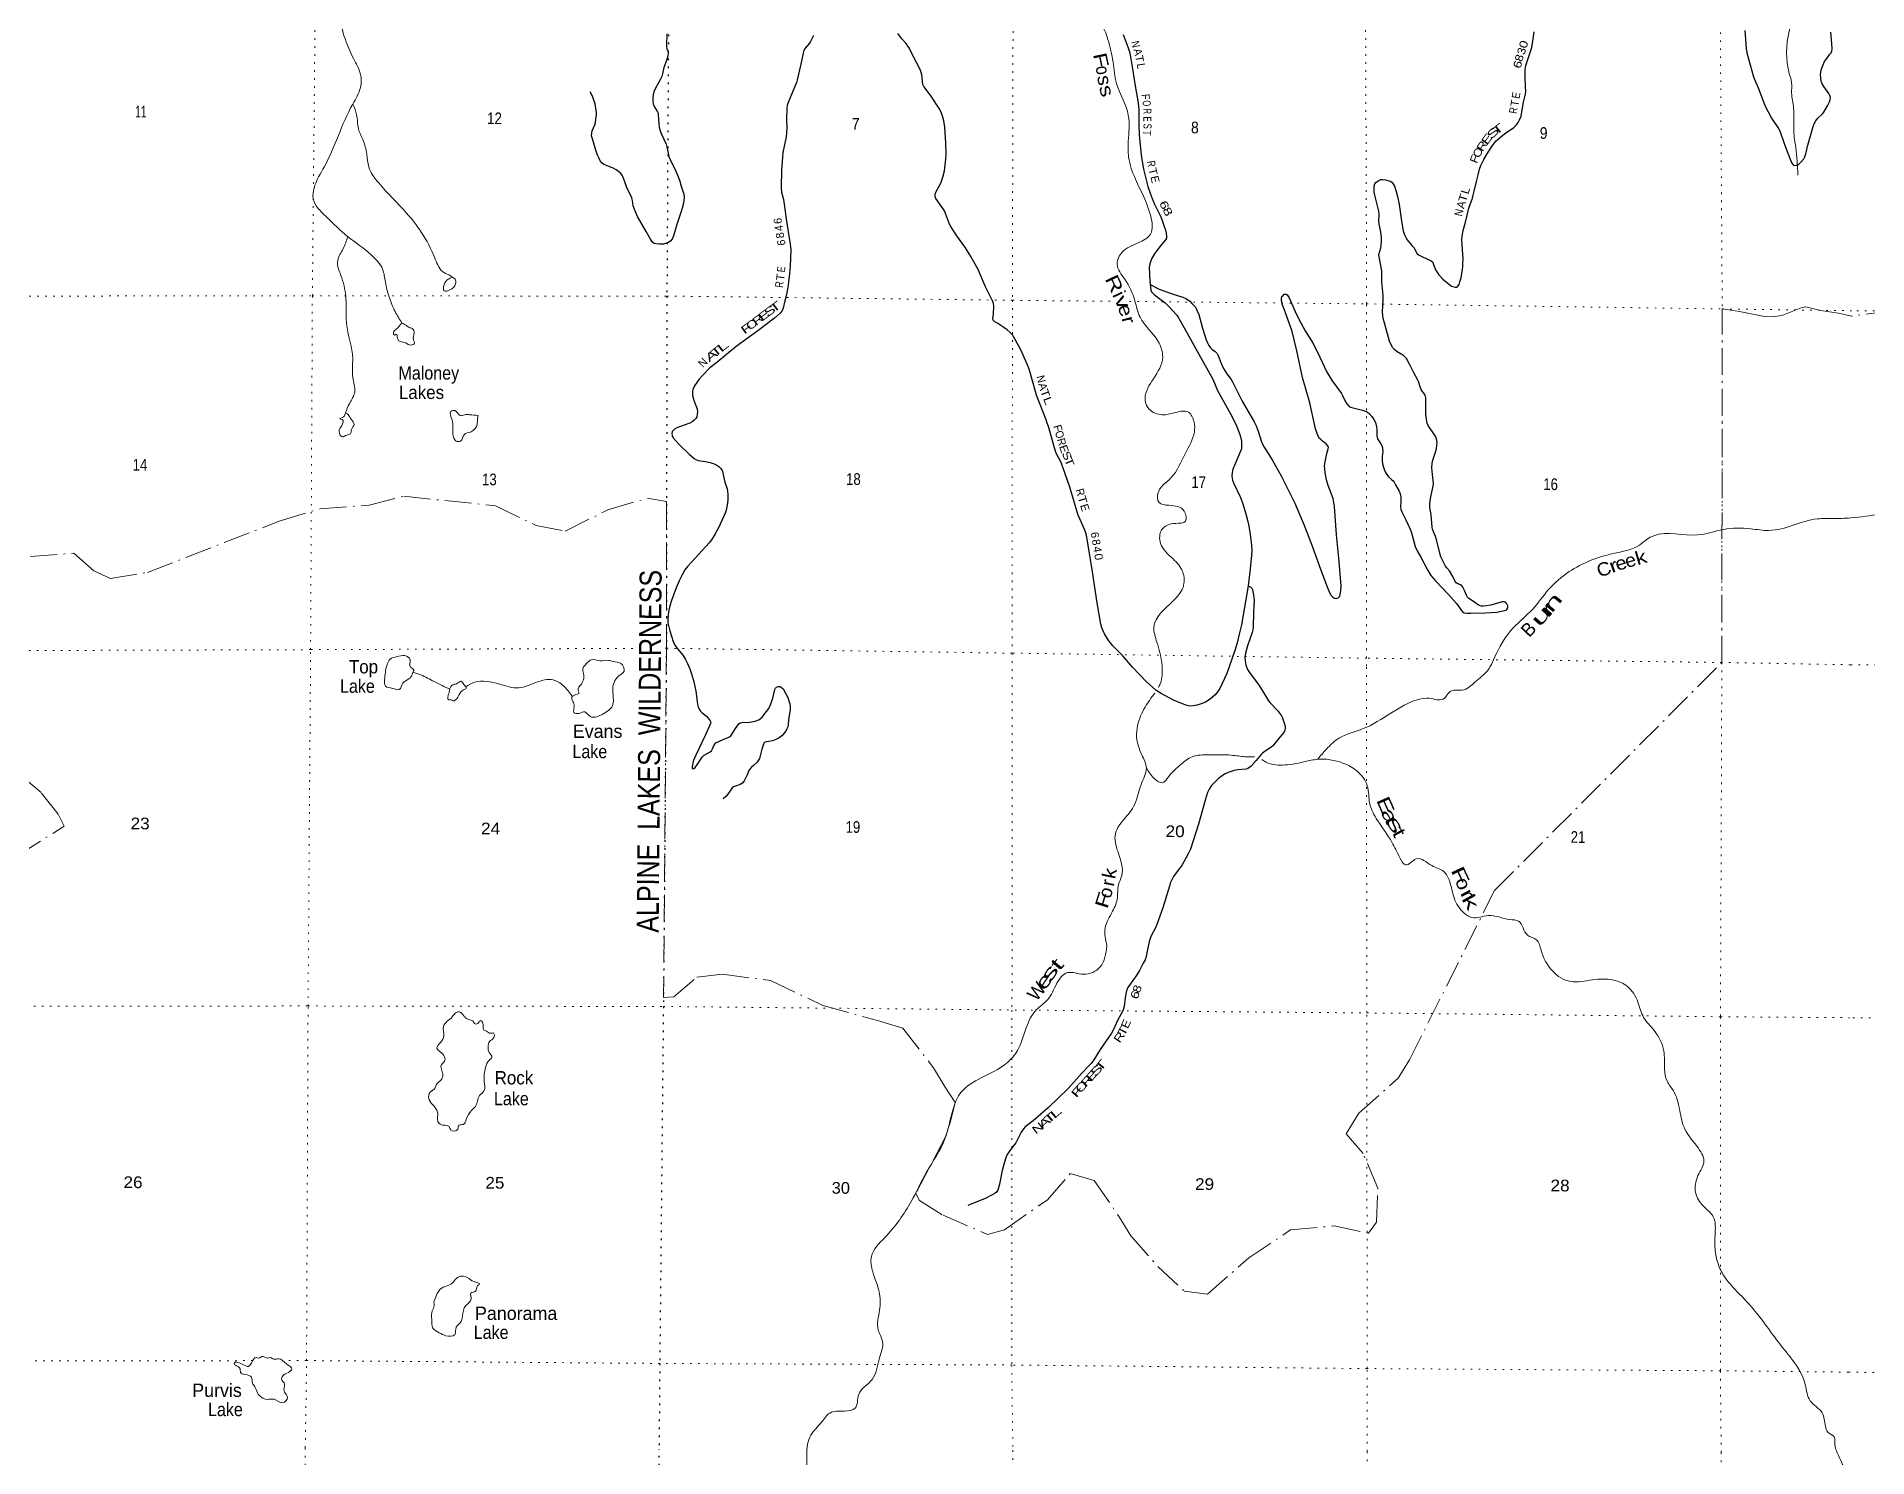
# Model space of a CAD drawing. Header units: feet. Extents: x -248627 to 3, y 0 to 184934.
# Drawn here: x -89199 to -61744, y 45886 to 67190 of the extents above; entities that cross this region are included whole.
import ezdxf
from ezdxf.enums import TextEntityAlignment as Align

# ---------------------------------------------------------------- set-up
doc = ezdxf.new("R2010")
doc.units = ezdxf.units.FT
doc.header["$LTSCALE"] = 80
doc.linetypes.add('DOT_DASHED', pattern=[7.7, 5, -1.2, 0.3, -1.2])
doc.linetypes.add('DOTTED', pattern=[1.5, 0.3, -1.2])
for name, color, linetype, lineweight in [('29', 7, 'Continuous', 25), ('30', 7, 'Continuous', 13), ('39', 7, 'Continuous', 13), ('41', 7, 'Continuous', 13), ('44', 7, 'DOT_DASHED', 13), ('6', 7, 'DOTTED', 25), ('7', 7, 'DOTTED', 13)]:
    doc.layers.add(name, color=color, linetype=linetype, lineweight=lineweight)

msp = doc.modelspace()

# ---------------------------------------------------------------- linework, layer by layer
at = {"layer": '29'}
for points in [[(-63581.33, 67279.16), (-63561.25, 67012.48), (-63549.76, 66944.39), (-63504.22, 66764.42), (-63450.08, 66588.48), (-63419.65, 66502.06), (-63377.57, 66411.4), (-63282.65, 66157.19), (-63182.18, 65969.41), (-63077.05, 65810.36), (-63059.65, 65777.11), (-63040.19, 65732.3), (-62970.54, 65533.11), (-62894.7, 65325.7), (-62877.56, 65292.13), (-62862.38, 65270.44), (-62853.71, 65261.77), (-62831.77, 65257.75), (-62799.5, 65263.94), (-62768.74, 65282.58), (-62736.62, 65313.81), (-62699.76, 65355.01), (-62683.76, 65385.58), (-62667.24, 65433.07), (-62635.39, 65562.01), (-62558.42, 65842.68), (-62543.64, 65884.08), (-62519.79, 65927.45), (-62493.26, 65960.24), (-62417.08, 66031.17), (-62396.19, 66057.55), (-62343.82, 66150.57), (-62307.29, 66220.17), (-62301.27, 66248.46), (-62298.62, 66276.55), (-62307.29, 66309.08), (-62323.45, 66335.68), (-62399.55, 66444.26), (-62420.04, 66482.55), (-62437.39, 66523.74), (-62442.96, 66572.28), (-62446.06, 66623.49), (-62435.22, 66686.37), (-62410.51, 66757.13), (-62385.35, 66814.3), (-62337.15, 66880.56), (-62305.12, 66924.89), (-62289.94, 66946.57), (-62279.1, 66972.59), (-62274.77, 67009.45), (-62278.1, 67082.97), (-62292.21, 67258.75)], [(-79746.7, 67230.84), (-79752.78, 67053.48), (-79746.22, 67001.62), (-79735.38, 66971.27), (-79729.19, 66940.01), (-79731.05, 66904.06), (-79753.79, 66833.65), (-79794.56, 66725.64), (-79813.43, 66630.9), (-79823.79, 66593.16), (-79841.61, 66552.85), (-79868.07, 66507.41), (-79924.76, 66407.82), (-79943.51, 66362.06), (-79954.35, 66316.54), (-79958.12, 66271.4), (-79958.69, 66223.31), (-79952.18, 66182.12), (-79936.91, 66141.85), (-79886.35, 66062.07), (-79878.47, 66041.2), (-79876.3, 66023.86), (-79870.28, 65884.22), (-79863.3, 65833.08), (-79850.29, 65774.54), (-79829.58, 65726), (-79758.39, 65579.21), (-79746.23, 65538.23), (-79716.32, 65392.72), (-79698.54, 65345.28), (-79620.38, 65182.86), (-79572.79, 65076.45), (-79555.44, 65022.25), (-79533.06, 64948.98), (-79507.75, 64874.82), (-79494.75, 64824.96), (-79490.53, 64782.65), (-79494.75, 64727.4), (-79507.75, 64653.69), (-79527.33, 64583.78), (-79598.69, 64371.56), (-79631.63, 64253.29), (-79643.05, 64218.94)], [(-77548.9, 67206.49), (-77567.41, 67164.19), (-77595.29, 67116.75), (-77610.77, 67090.48), (-77671.48, 67016.77), (-77693.09, 66981.76), (-77706.16, 66943.06), (-77738.09, 66777.03), (-77795.05, 66539.81), (-77804.89, 66500.16), (-77827.57, 66442.26), (-77879.45, 66324.32), (-77927.3, 66203.77), (-77941.73, 66156.27), (-77948.98, 66117.06), (-77952.59, 65946.75), (-77951.15, 65828.71), (-77953.18, 65745.06), (-77959.82, 65685.63), (-78006.21, 65453.78), (-78014.02, 65379.94), (-78026.41, 65187.99), (-78032.47, 64923.9), (-78027.03, 64859.62), (-78000.19, 64749.73), (-77988.01, 64679.68), (-77958.56, 64456.35), (-77923.41, 64231.69), (-77896.95, 64076.98), (-77890.6, 63992.97), (-77898.21, 63749.08), (-77914.29, 63587.02), (-77935.73, 63431.23), (-77955.48, 63322.53), (-77976.65, 63228.43), (-78003.17, 63118.74), (-78022.55, 63072.12), (-78046.53, 63042.86), (-78131.69, 62969.65), (-78385.91, 62779.62), (-78707.75, 62540.66), (-78999.28, 62305.06), (-79104.5, 62221.18), (-79219.4, 62104.11), (-79262.99, 62052.72)], [(-74441.09, 62492.8), (-74524.23, 62645.91), (-74566.93, 62717.65), (-74600.37, 62752.47), (-74642.81, 62793.53), (-74693.31, 62829.15), (-74782.69, 62885.58), (-74831.42, 62912.77), (-74853.1, 62938.78), (-74857.44, 62962.63), (-74849.94, 63028.26), (-74846.6, 63149.09), (-74850.32, 63187.6), (-74859.61, 63218.46), (-74970.17, 63437.43), (-75000.2, 63505.56), (-75078.57, 63695.42), (-75142.25, 63813.26), (-75189.14, 63890.54), (-75270.45, 64021.82), (-75409.05, 64216.49), (-75490.48, 64341.49), (-75508.11, 64378.02), (-75584.19, 64575.34), (-75603.22, 64608.16), (-75652.41, 64675.68), (-75713.79, 64762.08), (-75724.24, 64794.25), (-75724.63, 64827.12), (-75714.76, 64856.57), (-75637.05, 64994.02), (-75607.56, 65082.94), (-75586.47, 65178.46), (-75562.03, 65351.78), (-75558.72, 65421.9), (-75562.03, 65598.93), (-75575.45, 65747), (-75581.54, 65830.9), (-75594.55, 65926.29), (-75608.35, 65981.69), (-75629.24, 66043.36), (-75659.59, 66106.23), (-75692.94, 66159.03), (-75786.51, 66296.24), (-75896.06, 66439.84), (-75906.73, 66470.45), (-75921.9, 66617.87), (-75933.5, 66652.45), (-75950.09, 66698.09), (-76052.86, 66895.11), (-76114.85, 67021.12), (-76132.01, 67046.11), (-76160.38, 67086.16), (-76224.22, 67155.04), (-76286.12, 67235.75)], [(-72904.02, 67220.87), (-72828.04, 67019.52), (-72810.7, 66961.74), (-72793.36, 66888.02), (-72768, 66737.83), (-72726.19, 66452.52), (-72680.6, 66196.32), (-72674.86, 66142.79), (-72671.93, 66092.24), (-72670.98, 65872.43), (-72666.49, 65717.03), (-72635.2, 65411.78), (-72609.04, 65257.43), (-72593.87, 65181.54), (-72555.47, 65022.76), (-72533.15, 64943.02), (-72501.22, 64840.04), (-72472.44, 64763.05), (-72436.49, 64675.24), (-72342.11, 64485.57), (-72318.49, 64431.3), (-72294.64, 64357.58), (-72272.08, 64288.38), (-72259.94, 64244.82), (-72253.44, 64199.29), (-72254.67, 64169), (-72268.62, 64142.91), (-72323.3, 64075.72), (-72400.89, 63982.45), (-72437.4, 63933.02), (-72481.12, 63856.69), (-72504.97, 63782.97), (-72512.51, 63732.98), (-72507.25, 63523.1), (-72492.17, 63389.65), (-72481.13, 63362.29), (-72461.61, 63340.6), (-72435.39, 63317.8), (-72276.95, 63197.32), (-72214.42, 63138.95), (-72101.82, 63013.94), (-72073.48, 62974.16), (-71969.96, 62789.16), (-71768.74, 62425.7), (-71561.66, 62054.04), (-71488.03, 61881.31), (-71442.71, 61793.25), (-71276.17, 61499.13), (-71203.98, 61352.23), (-71160.62, 61239.48), (-71144.28, 61187.62), (-71132.43, 61124.56), (-71130.26, 61066.01), (-71132.43, 61009.64), (-71143.14, 60973.8), (-71226.07, 60784.02), (-71258.18, 60701.73), (-71269.36, 60653.87), (-71273.36, 60599.82), (-71264.69, 60539.11), (-71248.75, 60498.11), (-71147.01, 60278.03), (-71117.24, 60200.85), (-71067.37, 60031.71), (-71036.37, 59918.59), (-71019.66, 59847.41), (-71000.15, 59725.98), (-70978.46, 59563.35), (-70974.13, 59487.46), (-70978.46, 59413.74), (-71002.29, 59207.87), (-71032.29, 58954.4), (-70989.35, 58934.58), (-70974.67, 58918.83), (-70963.33, 58893.38), (-70948.15, 58821.82), (-70938.5, 58738.53), (-70943.81, 58654.86), (-70952.64, 58561.35), (-70954.66, 58336.12), (-70958.74, 58295.24), (-70969.83, 58253.72), (-71040.87, 58053.01), (-71056.57, 58000.02), (-71071.74, 57945.82), (-71079.08, 57880.39), (-71076.08, 57828.72), (-71065.24, 57768.01), (-71040.86, 57702.06)], [(-68396.22, 63877.87), (-68382.63, 63871.69), (-68285.41, 63826.32), (-68267.16, 63810.64), (-68255.06, 63789.46), (-68221.46, 63694.67), (-68203.02, 63661.52), (-68170.49, 63615.99), (-68109.9, 63551.02), (-67983.27, 63449.39), (-67962.33, 63440.35), (-67927.64, 63431.68), (-67905.96, 63433.85), (-67886.44, 63446.86), (-67864.76, 63475.05), (-67853.92, 63511.91), (-67836.57, 63574.79), (-67825.73, 63639.84), (-67812.72, 63735.25), (-67810.36, 63784.42), (-67806.21, 63854.51), (-67817.58, 63996.36), (-67825.73, 64140.73), (-67819.05, 64196.07), (-67804.04, 64281.67), (-67771.9, 64406.81), (-67721.64, 64619.93), (-67703.32, 64673.55), (-67667.43, 64769.54), (-67653.76, 64813.64), (-67639.24, 64873.62), (-67606.75, 65018.33), (-67582.86, 65118.64), (-67559.01, 65203.21), (-67538.81, 65256.85), (-67496.13, 65348.49), (-67439.9, 65440.22), (-67363.86, 65558.82), (-67310.69, 65626.96), (-67240.27, 65688.92), (-67185.34, 65733.11), (-67046.13, 65828.86), (-67008.26, 65866.72), (-66982.24, 65903.58), (-66960.92, 65941.95), (-66938.87, 65996.82), (-66923.95, 66060.13), (-66902.5, 66204.88), (-66873.82, 66328.57), (-66868.4, 66373.55), (-66869.48, 66436.99), (-66877.46, 66593.6), (-66875.98, 66697.19), (-66865.66, 66756.71), (-66794.3, 66968.93), (-66778.42, 67026.77), (-66760.57, 67121.47), (-66743.29, 67260.26)], [(-80810.54, 65486.08), (-80862.86, 65656.05), (-80875.74, 65703), (-80874.96, 65743.04), (-80869.24, 65774.54), (-80827.84, 65865.04), (-80819.37, 65895.95), (-80810.7, 65950.15), (-80804.2, 66015.19), (-80803.35, 66054.09), (-80810.7, 66119.25), (-80823.71, 66179.95), (-80841.48, 66236.46), (-80862.73, 66294.86), (-80897.07, 66360.72)], [(-79643.05, 64218.94), (-79663.84, 64163.73), (-79687.69, 64126.87), (-79722.38, 64100.86), (-79752.23, 64090.56), (-79798.26, 64079.18), (-79863.32, 64078.9), (-79913.16, 64083.51), (-79939.17, 64090.02), (-79963.02, 64109.53), (-79993.37, 64152.89), (-80060.51, 64266.8), (-80186.29, 64493.46), (-80240.53, 64610.33), (-80251.2, 64650.2), (-80262.21, 64733.91), (-80270.58, 64771.64), (-80281.72, 64798.95), (-80333.75, 64892.17), (-80349.6, 64928.69), (-80392.28, 65050.43), (-80413.96, 65100.29), (-80437.81, 65139.32), (-80472.5, 65169.67), (-80507.19, 65193.52), (-80562.55, 65219.8), (-80693.63, 65273.74), (-80724.02, 65295.98), (-80750, 65325.77), (-80769.51, 65371.3), (-80787.85, 65412.36), (-80810.54, 65486.08)], [(-68592.54, 62237.3), (-68612.63, 62277.32), (-68658.36, 62362.68), (-68678.57, 62389.71), (-68701.72, 62410.39), (-68794.96, 62464.6), (-68833.34, 62493.98), (-68860.01, 62525.31), (-68888.2, 62568.68), (-68908.93, 62624.73), (-68981.74, 62876.44), (-69007.46, 62969.82), (-69010.91, 63010.21), (-69013.96, 63063.06), (-69005.29, 63245.2), (-69005.99, 63312.64), (-69023.57, 63512.71), (-69024.81, 63639.83), (-69027.79, 63680.21), (-69066.01, 63887.03), (-69068.51, 63925.16), (-69042.16, 64023.63), (-69035.25, 64057.54), (-69031.32, 64125.54), (-69031.32, 64181.92), (-69038.68, 64259.32), (-69061.68, 64357.56), (-69069.45, 64411.27), (-69068.18, 64522.36), (-69071.8, 64572.67), (-69132.8, 64812.02), (-69139.74, 64856.28), (-69141.9, 64908.32), (-69139.74, 64949.52), (-69128.9, 64979.87), (-69113.72, 65001.56), (-69081.19, 65027.58), (-69042.16, 65044.92), (-69008.52, 65047.28), (-68972.78, 65042.76), (-68938.08, 65034.08), (-68901.22, 65023.24), (-68874.46, 65005.99), (-68860.02, 64988.55), (-68836.17, 64945.18), (-68811.15, 64867.44), (-68790.64, 64793.4), (-68767.25, 64672.85), (-68730.69, 64421.94), (-68703.9, 64277.33), (-68686.98, 64219.27), (-68667.04, 64175.42), (-68644.38, 64143.71), (-68573.77, 64059.45), (-68547.78, 64025.81), (-68494.11, 63930.62), (-68478.4, 63915.22), (-68396.22, 63877.87)], [(-72501.83, 63475.11), (-72364.97, 63400.96), (-72171.1, 63332.13), (-72008.98, 63284.18), (-71954.22, 63258.21), (-71905.64, 63221.39), (-71869.66, 63184.48), (-71850.14, 63162.8), (-71821.08, 63130.77), (-71793.77, 63080.4), (-71771.12, 63024.79), (-71717.38, 62819.89), (-71661.49, 62644.57), (-71641.98, 62596.87), (-71620.3, 62557.83), (-71595.24, 62522.72), (-71570.42, 62499.29), (-71529.23, 62471.1), (-71496.39, 62439.86), (-71483.69, 62419.06), (-71429.6, 62277.02), (-71399.12, 62213.07), (-71350.26, 62134.09), (-71285.7, 62049.96), (-71264.69, 62015.75), (-71121.95, 61721.62), (-70941.64, 61413.07), (-70911.26, 61354.4), (-70878.32, 61274.52), (-70833.2, 61126.73), (-70820.1, 61089.69), (-70789.83, 61031.32), (-70672.58, 60844.4), (-70535.05, 60603.36), (-70330.86, 60193.45), (-70193.16, 59871.73), (-70080.95, 59580.82), (-69946.56, 59202.7), (-69845.78, 58940.29), (-69809.73, 58852.13), (-69790.19, 58816.03), (-69766.37, 58789.25), (-69738.18, 58771.91), (-69712.16, 58765.4), (-69682.37, 58773.31), (-69668.79, 58784.92), (-69657.95, 58800.09), (-69651.09, 58819), (-69640.6, 58882.49), (-69637.97, 58951.83), (-69663.84, 59317.47)], [(-69663.84, 59317.47), (-69707, 59719.8), (-69735.6, 60141.97), (-69744.69, 60203), (-69757.04, 60261.45), (-69831.1, 60458.73), (-69855.27, 60543.43), (-69876.95, 60656.18), (-69883.46, 60753.75), (-69876.95, 60814.47), (-69848.34, 60937.13), (-69829.25, 61007.45), (-69827.08, 61029.13), (-69833.59, 61052.98), (-69859.61, 61081.17), (-69913.82, 61122.37), (-69942, 61146.22), (-69959.97, 61165.49), (-69978.86, 61200.43), (-70002.72, 61254.64), (-70019.17, 61307.99), (-70104.95, 61697.14), (-70215.08, 62078.76), (-70298.61, 62477.94), (-70371.33, 62765.97), (-70404.48, 62869.55), (-70491.81, 63103.43), (-70518.78, 63180.13), (-70528.94, 63241.4), (-70531.78, 63266.86), (-70525.28, 63290.71), (-70507.23, 63309.5), (-70490.59, 63325.4), (-70462.51, 63326.66), (-70445.05, 63318.9), (-70434.21, 63303.72), (-70417.44, 63271.21), (-70327.36, 63069.54), (-70271.63, 62951.33), (-70174.82, 62779.77), (-70054.25, 62589.53), (-69954.15, 62385.62), (-69854.32, 62169.62), (-69768.95, 62026.54), (-69632.22, 61837.96), (-69618.92, 61818.41), (-69576.36, 61725.8), (-69551.7, 61683.98), (-69517.84, 61641.81), (-69497.5, 61631.94), (-69353.57, 61599.86), (-69295.84, 61584.23), (-69241.67, 61559.07), (-69215.61, 61536.53), (-69174.42, 61493.16), (-69144.06, 61449.8), (-69122.38, 61402.09), (-69105.73, 61336.22), (-69098.52, 61298.01), (-69099.66, 61249.35), (-69098.52, 61198.27), (-69089.66, 61158.37)], [(-71032.29, 58954.4), (-71071.98, 58717.27), (-71130.33, 58369.63), (-71158.48, 58247.21), (-71195.34, 58099.77), (-71229.79, 57986.59), (-71352.63, 57638.35), (-71454.48, 57414.7), (-71488.06, 57362.52), (-71527.23, 57317.48), (-71598.65, 57254.1), (-71668.74, 57209.67), (-71733.09, 57184.72), (-71798.7, 57166.15), (-71878.36, 57152.19), (-71923.89, 57154.8), (-71960.76, 57163.03), (-72012.8, 57182.55), (-72147.6, 57240.42), (-72344.56, 57345.17), (-72414.24, 57387.5), (-72558.3, 57519.76), (-72762.9, 57736.06), (-72910.15, 57904.71), (-73060.1, 58056.37), (-73095.12, 58098.38), (-73120.81, 58130.09), (-73153.34, 58184.3), (-73183.69, 58234.17), (-73207.54, 58288.38), (-73222.72, 58323.08), (-73240.07, 58377.28), (-73294.96, 58697.8), (-73366.85, 59165.3), (-73432.21, 59566.1), (-73456.92, 59710.66), (-73472.1, 59762.69), (-73481.55, 59787.04), (-73576.16, 60003.34), (-73584.8, 60029.34), (-73706.46, 60435.42), (-73803.8, 60716.6), (-73817.94, 60758.58), (-73831.98, 60792.48), (-73910.03, 60944.24), (-73925.54, 60986.85), (-74024.93, 61343.15), (-74043.13, 61394.86), (-74059.62, 61445.04), (-74202.71, 61811.43), (-74219.7, 61866.69), (-74298.1, 62151.81), (-74320.45, 62217.85), (-74343.63, 62277.55), (-74441.09, 62492.8)], [(-79262.99, 62052.72), (-79331.76, 61953.39), (-79358.15, 61900.33), (-79364.14, 61859.31), (-79362.49, 61807.11), (-79347.31, 61755.08), (-79337.03, 61723.57), (-79301.78, 61635.84), (-79293.48, 61601.6), (-79288.78, 61562.13), (-79290.95, 61529.61), (-79300.05, 61490.81), (-79312.62, 61462.4), (-79338.64, 61438.55), (-79368.99, 61414.7), (-79401, 61394.21), (-79502.53, 61360.15), (-79598.12, 61321.92), (-79631.32, 61304.14), (-79648.66, 61286.79), (-79665.87, 61266.94), (-79672.51, 61236.93), (-79666, 61210.91), (-79651.84, 61175.87), (-79569.43, 61079.25), (-79411.68, 60928.53), (-79338.64, 60866.21), (-79300.84, 60841.37), (-79277.93, 60833.69), (-79168.34, 60820.29), (-79097.99, 60805.5), (-79037.29, 60785.99), (-79000.32, 60766.15), (-78967.91, 60744.8), (-78939.73, 60712.28), (-78915.8, 60673.52), (-78907.21, 60645.07), (-78877.25, 60509.3), (-78843.27, 60409.72), (-78837.83, 60376.24), (-78833.5, 60322.04), (-78833.1, 60238.05), (-78842.17, 60161.61), (-78859.51, 60087.9), (-78874.69, 60042.37), (-78971.56, 59823.6), (-79022.11, 59732.36), (-79078.48, 59642.42), (-79111, 59600.12), (-79270.82, 59426.82), (-79434.02, 59251.07), (-79477.63, 59195.41), (-79520.74, 59118.83), (-79564.1, 59027.77), (-79606.73, 58925.97), (-79676.83, 58735.09), (-79702.85, 58654.88), (-79724.53, 58559.49), (-79733.2, 58466.26), (-79731.03, 58401.22), (-79705.02, 58279.82), (-79652.99, 58119.39), (-79628.53, 58063.19), (-79605.29, 58028.34), (-79507.04, 57913.27), (-79468.71, 57850.57), (-79442.69, 57800.7), (-79402.91, 57709.28), (-79377.65, 57633.77), (-79345.14, 57512.37), (-79328.36, 57445.43), (-79314.79, 57373.62), (-79286.13, 57178.26), (-79277.93, 57141.64), (-79264.93, 57104.79), (-79248.07, 57080.6), (-79223.74, 57054.92), (-79151.23, 56997.79), (-79126.18, 56970.37), (-79097.99, 56929.18), (-79088.82, 56907.66), (-79091.49, 56887.99), (-79169.7, 56719.85), (-79313.68, 56416.46), (-79332.12, 56372.01), (-79351.64, 56324.31), (-79365.53, 56264.31), (-79368.98, 56239.76), (-79366.81, 56218.08), (-79358.14, 56211.58), (-79345.13, 56213.75), (-79323.45, 56231.09), (-79288.62, 56278.75), (-79219.39, 56382.85), (-79201.22, 56399.85), (-79186.87, 56413.2), (-79097.98, 56463.06), (-79076.47, 56479.79), (-79063.3, 56508.59), (-79043.78, 56560.62), (-79025.64, 56587.59)], [(-68213, 59670.66), (-68263.71, 59801.88), (-68271.69, 59835.33), (-68283.64, 60017.12), (-68304.91, 60129.3), (-68306.26, 60172.93), (-68302.74, 60231.21), (-68284.85, 60315.66), (-68255.04, 60448.05), (-68252.78, 60484.37), (-68255.04, 60532.62), (-68267.66, 60625.89), (-68276.73, 60723.43), (-68271.93, 60791.37), (-68261.55, 60838.35), (-68219.71, 60959.64), (-68207.34, 61009.65), (-68198.67, 61061.69), (-68198.25, 61104.39), (-68207.34, 61157.1), (-68218.18, 61187.45), (-68233.93, 61218.13), (-68331.49, 61357.43), (-68343.94, 61393.44), (-68356.96, 61449.82), (-68363.67, 61535.64), (-68365.78, 61707.13), (-68367.8, 61775.07), (-68377.47, 61812.26), (-68393.82, 61844.46), (-68422, 61874.81), (-68437.92, 61900.33), (-68452.36, 61937.69), (-68477.53, 62018.19), (-68491.39, 62048.28), (-68547.12, 62146.79), (-68592.54, 62237.3)], [(-69089.66, 61158.37), (-69038.96, 61084.64), (-69022.63, 61046.49), (-69013.26, 60975.16), (-69020.46, 60892.54), (-69018.46, 60836.1), (-69013.96, 60784.13), (-68994.96, 60718.6), (-68974.93, 60662.7), (-68961.84, 60638.11), (-68927.22, 60591.14), (-68879.93, 60550.67), (-68857.84, 60530.43), (-68840.49, 60508.75), (-68819.35, 60468.65), (-68764.6, 60372.14), (-68749.94, 60331.98), (-68740.75, 60287.58), (-68740.73, 60206.73), (-68745.08, 60146.63), (-68739.15, 60099.79), (-68727.74, 60066.41), (-68671.94, 59955.11), (-68602.91, 59802.31), (-68582.46, 59749.83), (-68524.24, 59542.4), (-68497.89, 59478.79), (-68443.26, 59383.29), (-68338.81, 59193.41), (-68289.73, 59110.18), (-68221.71, 59027.45), (-68024.89, 58823.42), (-67907.11, 58687.7), (-67858.23, 58620.14), (-67814.86, 58563.76), (-67793.18, 58550.75), (-67747.65, 58546.41), (-67696.77, 58545.9), (-67470.97, 58551), (-67303.49, 58561.42), (-67231.58, 58572.43), (-67163.83, 58588.59), (-67151.36, 58598.45), (-67138.34, 58626.64), (-67138.14, 58654.58), (-67149.19, 58685.19), (-67171.13, 58709.77), (-67188.22, 58715.54), (-67220.74, 58715.54), (-67391.81, 58664.22), (-67454.92, 58652.66), (-67504.79, 58648.33), (-67533.16, 58651.2), (-67565.51, 58659.17), (-67613.21, 58687.36), (-67652.51, 58718.38), (-67721.63, 58763.25), (-67741.66, 58784.89), (-67758.49, 58813.12), (-67787.73, 58884.74), (-67812.7, 58936.71), (-67826.49, 58952.16), (-67847.39, 58969.24), (-67888.59, 58986.59), (-67910.01, 59000.39), (-67925.45, 59021.28), (-67962.26, 59094.33), (-68012.73, 59178.14), (-68053.38, 59225.1), (-68069.51, 59249.98), (-68140.12, 59387.73), (-68150.17, 59423.21), (-68213, 59670.66)], [(-71040.86, 57702.06), (-70998.02, 57637.91), (-70888.39, 57496.99), (-70863.58, 57462.27), (-70785.45, 57329.33), (-70723.22, 57231.14), (-70700.96, 57199.91), (-70581.73, 57074.73), (-70560.01, 57045.95), (-70531.82, 57006.92), (-70516.64, 56974.4), (-70504.17, 56941.91), (-70490.62, 56898.51), (-70477.61, 56848.63), (-70475.44, 56818.28), (-70479.78, 56790.09), (-70497.13, 56755.4), (-70556.41, 56684.9), (-70633.73, 56586.27), (-70666.25, 56552.19), (-70683.6, 56536.39), (-70796.36, 56462.67), (-70813.75, 56446.53), (-70835.39, 56425.81), (-70911, 56335.73), (-70987.55, 56248.67), (-71008.86, 56228.49), (-71034.88, 56215.48), (-71061.07, 56205.93), (-71184.25, 56194.53), (-71238.7, 56182.96), (-71284.23, 56172.11), (-71332.24, 56155.44), (-71383.97, 56130.92), (-71422.1, 56102.97), (-71477.21, 56063.7), (-71512.43, 56030.34), (-71579.12, 55959.62), (-71616.08, 55903.54), (-71639.84, 55857.71), (-71669.9, 55753.46)], [(-79025.64, 56587.59), (-79011.26, 56599.65), (-78901.26, 56651.4), (-78820.48, 56686.37), (-78789.15, 56707.41), (-78768.45, 56734.06), (-78720.24, 56812.79), (-78666.56, 56883.65), (-78649.78, 56897.96), (-78623.2, 56905.33), (-78510.44, 56911.02), (-78471.44, 56914), (-78421.58, 56924.84), (-78369.54, 56944.36), (-78346.11, 56959.83), (-78319.68, 56985.55), (-78252.47, 57067.94), (-78219.95, 57113.46), (-78196.1, 57161.16), (-78176.59, 57211.02), (-78159.65, 57270.36), (-78128.45, 57400.77), (-78118.06, 57421.32), (-78102.88, 57434.32), (-78079.05, 57446.07), (-78050.85, 57443), (-78027, 57429.99), (-78005.32, 57410.48), (-77933.81, 57277.47), (-77916.43, 57230.53), (-77903.43, 57185.01), (-77898.64, 57141.56), (-77899.09, 57100.46), (-77921.3, 56944.4), (-77927.28, 56868.48), (-77935.95, 56838.13), (-77946.79, 56809.94), (-77959.8, 56786.09), (-77992.32, 56740.57), (-78024.84, 56705.88), (-78063.86, 56675.53), (-78111.56, 56649.51), (-78161.42, 56632.17), (-78218.89, 56620.19), (-78276.32, 56610.49), (-78289.84, 56601.59), (-78300.17, 56580.14), (-78322.23, 56507.51), (-78346.79, 56403.17), (-78358.71, 56367.67), (-78371.71, 56339.49), (-78391.21, 56311.37), (-78448.85, 56258.18), (-78480.11, 56235.43), (-78504.42, 56206.97), (-78516.97, 56187.73), (-78544.68, 56121.13), (-78586.34, 56031.64), (-78609.89, 56001.55), (-78649.21, 55975.27), (-78701.67, 55953.16), (-78748.94, 55938.41), (-78768.78, 55926.4), (-78831.42, 55830.97), (-78861.67, 55795.33), (-78903.57, 55759.96)], [(-71669.9, 55753.46), (-71775.17, 55380.63), (-71896.55, 55008.16), (-71923.88, 54944.83), (-71962.91, 54868.94), (-72020.88, 54770.89), (-72147.8, 54596.2), (-72177.58, 54545.86), (-72199.26, 54498.15), (-72211.55, 54452.39), (-72307.66, 54127.76), (-72398.07, 53875.62), (-72424.77, 53815.13), (-72478.98, 53715.39), (-72497.53, 53668.06), (-72513.67, 53615.65), (-72537.67, 53499.52), (-72561.37, 53394.48), (-72577.48, 53345.1), (-72602.57, 53294.73), (-72661.12, 53188.49), (-72722.32, 53092.14), (-72825.91, 52945.63), (-72843.29, 52913.29), (-72860.61, 52861.07), (-72872.57, 52778.8), (-72890.96, 52644.23), (-72898.51, 52613.98), (-72908.31, 52583.52), (-72984.97, 52446.47), (-73053.59, 52292.96), (-73081.77, 52245.26), (-73249.09, 52000.51), (-73346.31, 51848.45), (-73386.87, 51791.77), (-73417.86, 51755.21), (-73525.18, 51647.59), (-73729.92, 51418.14), (-74024.63, 51132.19), (-74254.86, 50933.57), (-74374.1, 50840.17), (-74398.71, 50811.69), (-74432.65, 50764.28), (-74493.31, 50640.33), (-74515.04, 50603.82), (-74576.55, 50525.18), (-74610.45, 50478.06), (-74642.98, 50428.18), (-74660.26, 50389.88), (-74690.68, 50298.08), (-74719.35, 50185.45), (-74757.89, 49981.51), (-74773.07, 49925.13), (-74783.91, 49892.61), (-74803.43, 49864.42), (-74825.85, 49846.94), (-74857.64, 49825.39), (-74976.73, 49769.6), (-75235.14, 49660.34)]]:
    msp.add_lwpolyline(points, dxfattribs=at)
at = {"layer": '39'}
for points in [[(-89649.52, 76455.95), (-89602.67, 76431.68), (-89363.92, 76257.13), (-89136.67, 76185.48), (-88851.03, 76107.5), (-88374.33, 75972.14), (-87802.68, 75880.7), (-87654.01, 75807.4), (-87588.59, 75621.59), (-87487.75, 75286.4), (-87448.74, 75060.39), (-87556.61, 74869.36), (-87703.71, 74511.16), (-87895.92, 74014.05), (-87879.19, 73767.98), (-87737.7, 73495.11), (-87533.49, 73270.32), (-87087.15, 72756.05), (-86789.01, 72395.73), (-86560.86, 72128.48), (-86313.95, 71619.2), (-86177.36, 71193.11), (-85961.95, 70813.01), (-85643.77, 70434.45), (-85439.36, 70243.94), (-85263.47, 69997.11), (-84865.3, 69515.33), (-84739.68, 69286.89), (-84695.55, 68899.55), (-84630.32, 68679.46), (-84626.69, 68256.02), (-84586.82, 67828.38), (-84638.79, 67546.34), (-84568.55, 67144.76), (-84449.28, 66861.91), (-84341.85, 66623.48), (-84340.95, 66427.89), (-84459.23, 66176.42), (-84883.61, 65242.88), (-85038.57, 64919), (-85051.53, 64765.82), (-84857.68, 64490.68), (-84535.01, 64192.74), (-84181.99, 63918.85), (-84009.97, 63700.27), (-83968.76, 63508.53), (-83913.6, 63288.49), (-83822.19, 63066.26), (-83720.4, 62898.42)], [(-62907.72, 76268.28), (-62919.8, 76167.2), (-62960.97, 76012.14), (-62903.45, 75854.6), (-62882.41, 75656.9), (-62887.74, 75429.08), (-62798.41, 74841.91), (-62660.99, 74563.01), (-62489.89, 74183.13), (-62419.89, 73386.35), (-62369.57, 73025.2), (-62358.66, 72817.47), (-62298.3, 72450.21), (-62253.38, 72201.99), (-62137.4, 72048.2), (-62070.17, 71826.09), (-62124.49, 71485.59), (-62121.44, 71314.19), (-62166.87, 71120.84), (-62144.33, 70832.4), (-62133.73, 70219.4), (-62201.39, 70012.04), (-62333.94, 69732.41), (-62404.22, 69420.22), (-62707.61, 68504.25), (-62763.39, 68262.56), (-62841.97, 67553.2), (-62916.1, 67273.29), (-62915.7, 66636.13), (-62880.24, 66494.82), (-62881.09, 66345.62), (-62850.14, 66119.65), (-62848.14, 65764.77), (-62819.25, 65530.74), (-62787.38, 65113.21)], [(-73727.92, 69041.16), (-73690.68, 68802.94), (-73643.37, 68487.89), (-73688.78, 68296.56), (-73635.82, 68044.27), (-73639.3, 67788.22), (-73650.47, 67594.71), (-73564.6, 67461.22), (-73399.39, 67462.45), (-73256.77, 67389.18), (-73133.23, 67148.65), (-73056.6, 66807.53), (-73004.02, 66488.71), (-72827.44, 66010), (-72827.64, 65622.87), (-72822.97, 65380.89), (-72720.08, 65051.74), (-72491.55, 64498.19), (-72495.09, 64230.04), (-72679.18, 64097.84), (-72919.73, 63957.85), (-72995.3, 63776.74), (-72881.75, 63552.39), (-72728.48, 63225.02), (-72651.3, 62980.68), (-72379.37, 62618.46), (-72312.22, 62382.23), (-72451.06, 62058.27), (-72575.62, 61766.5), (-72534.11, 61627.18), (-72345.33, 61521.43), (-72155.82, 61544.72), (-71926.07, 61557.74), (-71842.27, 61414.18), (-71837.1, 61260.92), (-71971.88, 60942.99), (-72189.56, 60573.03), (-72384.31, 60338.05), (-72368.94, 60206.92), (-72220.11, 60161.85), (-71988.92, 60074.04), (-71971.65, 59922.74), (-72116.89, 59891.17), (-72328.99, 59793.38), (-72344.25, 59589.81), (-72156.2, 59357.04), (-72012.24, 59164.8), (-72007.53, 58930.89), (-72157.78, 58725.94), (-72444.07, 58336.15), (-72399.04, 58108.09), (-72326.28, 57795.22), (-72350.21, 57484.82), (-72376.26, 57429.5)], [(-84456.36, 66177.81), (-84399.7, 66016.85), (-84372.68, 65809.04), (-84309.13, 65647.43), (-84245.92, 65427.35), (-84218.81, 65235.67), (-84069.08, 64995.02), (-83652.6, 64543.4), (-83430.59, 64260.05), (-83221.36, 63853.78), (-83091.56, 63651.53), (-82993.11, 63604.69), (-82961, 63582.35)], [(-84535.66, 64188.52), (-84600.53, 64009.57), (-84684.12, 63834.55), (-84623.15, 63574.16), (-84560.5, 63255.28), (-84546.67, 62853.97), (-84458.79, 62365.61), (-84458.41, 62079.29), (-84427.41, 61863.4), (-84509.02, 61684.34), (-84566.19, 61549.52)], [(-82961, 63582.35), (-83029.68, 63550.42), (-83088.56, 63470.05), (-83085.06, 63377.28), (-83004.4, 63391.01), (-82917.24, 63483.35), (-82916.93, 63537.78), (-82961, 63582.35)], [(-83720.4, 62898.42), (-83805.56, 62804.06), (-83846.15, 62751.83), (-83834.28, 62713.46), (-83808.01, 62727.45), (-83786.23, 62660.81), (-83661.69, 62595.69), (-83587.33, 62563.08), (-83532.74, 62597.09), (-83548.63, 62637.5), (-83535.93, 62744.3), (-83565.77, 62810.98), (-83612, 62829.35), (-83654.16, 62855.76), (-83720.4, 62898.42)], [(-84566.19, 61549.52), (-84598.77, 61489.19), (-84651.34, 61457.18), (-84617.15, 61446.93), (-84623.7, 61358.24), (-84662.49, 61267.7), (-84608.56, 61186.79), (-84547.96, 61214.73), (-84493.46, 61232.61), (-84478.98, 61299.08), (-84436.23, 61375.5), (-84484.14, 61454.36), (-84528.06, 61525.14), (-84566.19, 61549.52)], [(-82577.95, 61507.77), (-82706.81, 61520.48), (-82779.35, 61518.81), (-82855.94, 61513.13), (-82926.06, 61582.02), (-82986.58, 61568.19), (-82967.16, 61441.07), (-82958.31, 61227.3), (-82906.51, 61124.22), (-82840.02, 61125.92), (-82787.1, 61220.44), (-82684.1, 61264.3), (-82592.79, 61378.8), (-82588.38, 61445.31), (-82577.95, 61507.77)], [(-61993.26, 59972.14), (-62252.63, 59963.05), (-62494.42, 59958.15), (-63220.69, 59784.18), (-63494.54, 59809.69), (-63903.58, 59799.54), (-64292.88, 59716.71), (-64947.72, 59705.73), (-65048.76, 59651.77), (-65164.08, 59565.62), (-65557.67, 59438.45), (-66216, 59167.38), (-66529.84, 58892.64), (-66763.17, 58605.43), (-67054.88, 58324.54), (-67302.8, 57950.69), (-67443.35, 57681.18), (-67625.63, 57512.68), (-67823.77, 57390.63), (-67982.98, 57381.31), (-68104.57, 57256.88), (-68314.03, 57267.96), (-68475.31, 57250.58), (-69305.83, 56812.97), (-69661.21, 56673.53), (-69857.59, 56505.1), (-69985.36, 56356.5)], [(-61993.26, 59972.14), (-61555.69, 60029.64), (-61163.3, 60102.89), (-61034.49, 60111.19), (-60768.39, 59926.31), (-60472.38, 59878.49), (-58984.57, 59780.49), (-58831.43, 59704.2), (-58653.59, 59370.05), (-58510.27, 59176.89), (-58298.72, 59084.59), (-58107.23, 58960.02), (-57931.87, 58851.54), (-57597.42, 58707.08), (-56924.67, 58510.86)], [(-83556.87, 57657.27), (-83542.55, 57695.52), (-83592.69, 57734.06), (-83596.08, 57846.99), (-83676.32, 57907.87), (-83795.27, 57892.3), (-83898.24, 57854.48), (-83940.97, 57780.09), (-83978.41, 57574.6), (-83965.03, 57447.51), (-83860.44, 57416.77), (-83759.81, 57398.14), (-83706.89, 57492.65), (-83615.85, 57558.76), (-83577.35, 57598.9), (-83556.87, 57657.27)], [(-83556.87, 57657.27), (-83438.22, 57618.4), (-83235.31, 57518.63), (-83002.26, 57404.61)], [(-81169.51, 57297.06), (-81088.73, 57330.95), (-81068.53, 57340.94), (-81076.36, 57381.3), (-81029.45, 57481.89), (-81002.23, 57661.21), (-81010.17, 57683.43), (-80951.13, 57790.01), (-80876.27, 57846.11), (-80751.44, 57831.4), (-80620.46, 57836.82), (-80554.08, 57818.36), (-80439.4, 57791.6), (-80389.7, 57674.42), (-80460.59, 57608.22), (-80539.75, 57505.76), (-80556.75, 57350.59), (-80563.89, 57157.06), (-80715.74, 57026.72), (-80855, 56983.03), (-80925.32, 57017.64), (-80977.43, 57064.27), (-81064.2, 57040.49), (-81140.66, 57056.98), (-81138.16, 57141.65), (-81157.85, 57222.4), (-81173.75, 57260.79), (-81169.51, 57297.06)], [(-83006.29, 57404.62), (-82957.56, 57470.93), (-82901.05, 57486.79), (-82832.35, 57522.76), (-82790.31, 57476.18), (-82756.37, 57421.58), (-82812.99, 57385.56), (-82882.06, 57285.07), (-82954.89, 57230.98), (-82985.02, 57247.25), (-83029.33, 57249.48), (-83033.17, 57283.78), (-83014.62, 57356.27), (-83002.26, 57404.61)], [(-82762.89, 57441.32), (-82632.98, 57507.69), (-82258.41, 57479.69), (-81966.59, 57425.87), (-81716.33, 57503.32), (-81452.18, 57542.38), (-81299.56, 57456.97), (-81169.51, 57297.06)], [(-72432.31, 57343.81), (-72575.82, 57137.08), (-72688.21, 56859.36), (-72703.3, 56686.03), (-72624.23, 56419.51), (-72556.86, 56221.59), (-72636.83, 55975.98), (-72747.52, 55643.82), (-72920.04, 55420.83), (-73021.84, 55233.8), (-72987.06, 54973.53), (-72926.71, 54604.26), (-72975.83, 54469.41), (-72991, 54281.96), (-73062.69, 54074.62), (-73174.92, 53825.14), (-73148.25, 53556.84)], [(-72557.58, 56225.16), (-72446.91, 56071.86), (-72320.39, 56000.68), (-72219.1, 56096.98), (-72040.8, 56275.58), (-71870.9, 56391.71), (-71614.88, 56418.72), (-71284.5, 56415.13), (-71075.1, 56391.95), (-70933.65, 56389.55)], [(-70824.06, 56349.8), (-70743.2, 56301.65), (-70481.48, 56268.14), (-70154.79, 56323.03), (-69965.22, 56356.41), (-69749.76, 56337.23), (-69400.1, 56180.31), (-69244.22, 55957.77), (-69207.48, 55687.41), (-69090.05, 55436.83), (-68874.33, 55109.16), (-68754.78, 54874.7), (-68668.75, 54769.44), (-68509.08, 54859.41), (-68275.95, 54759.5), (-68097.15, 54669.93), (-68009.33, 54526.35), (-67942.27, 54273.99), (-67790.44, 54047.44), (-67678, 53980.37), (-67432.05, 54009.44), (-67103.98, 53951.42), (-66975.19, 53926.61), (-66841.39, 53718.29), (-66706.81, 53647.08), (-66637.22, 53485.44), (-66194.62, 53021.59), (-65868.1, 53046.25), (-65551.82, 53042.72), (-65342.84, 52946.96), (-65185.03, 52710.3), (-65099.69, 52484.06), (-64941.65, 52287.73), (-64798.34, 51980.57), (-64785.79, 51708.31), (-64748.53, 51528.68), (-64652.67, 51381.03), (-64563.53, 51114.45), (-64498.57, 50847.99), (-64298.82, 50546.61), (-64195.3, 50328.35), (-64285.18, 50111.02), (-64318.91, 49849.07), (-64209.2, 49656.99), (-64055, 49492.94), (-64028.33, 49224.64), (-63984.46, 48790.93), (-63890.85, 48600.95), (-63624.63, 48297.23), (-63362.43, 47995.55), (-63134.52, 47685.97), (-62904.51, 47392.51), (-62675.19, 46976.06), (-62604.03, 46735.78), (-62421.73, 46555.46), (-62374.52, 46353.6), (-62336.76, 46262.69), (-62244.47, 46195.71), (-62231.07, 46072.65), (-62209.3, 45982.92), (-62195.31, 45954.2)], [(-73148.25, 53556.84), (-73248.77, 53240.76), (-73501.24, 53129.06), (-73738.83, 53154.39), (-73898.89, 52995.86), (-74039.32, 52746.51), (-74207.4, 52596.09), (-74360.05, 52324.62), (-74490.91, 51986.51), (-74632.94, 51811.77), (-75081.68, 51551.79), (-75356.92, 51333.33), (-75461.04, 51091.87), (-75578.32, 50662.95), (-75855.18, 50160.2), (-76083.33, 49721.74), (-76479.26, 49183.26), (-76680.33, 48899.92), (-76659.5, 48665.93), (-76564.49, 48369.08), (-76557.99, 48094.83), (-76579.82, 47800.56), (-76514.34, 47622.81), (-76562.19, 47358.9), (-76668.68, 47054.95), (-76869.43, 46828.07), (-76924.99, 46622.67), (-77082.38, 46581.08), (-77304.17, 46549.87), (-77429.87, 46411.35), (-77590.14, 46216.53), (-77633.09, 46103.83), (-77648.01, 46002.13)], [(-82348.65, 52251.85), (-82423.18, 52254.23), (-82451.25, 52278.56), (-82495.47, 52296.91), (-82506.97, 52399.8), (-82541.01, 52436.26), (-82571.41, 52404.14), (-82623.91, 52384.23), (-82657.89, 52430.77), (-82716.21, 52449.19), (-82778.44, 52489.81), (-82804.45, 52520.18), (-82860.6, 52566.83), (-82921.16, 52544.93), (-82965.8, 52490.71), (-83040.72, 52424.53), (-83099.6, 52344.16), (-83092.32, 52207.01), (-83141.25, 52106.43), (-83196.13, 52022.01), (-83146.07, 51967.33), (-83082.03, 51892.42), (-83080.39, 51825.88), (-83127.02, 51775.69), (-83109.72, 51628.42), (-83132.36, 51545.86), (-83207.31, 51473.63), (-83221.69, 51425.31), (-83298.61, 51361.15), (-83319.27, 51270.52), (-83261.38, 51177.49), (-83187.51, 51060.19), (-83186.02, 50967.44), (-83174.29, 50904.87), (-83106, 50868.26), (-83013.45, 50845.63), (-82985.55, 50793.08), (-82882.71, 50808.72), (-82866.27, 50865.09), (-82801.72, 50878.9), (-82754.97, 50951.26), (-82679.66, 51086), (-82618.88, 51146.2), (-82557.5, 51311.24), (-82486.55, 51387.52), (-82485.78, 51522.61), (-82466.44, 51734.23), (-82413.46, 51838.82), (-82370.9, 51882.98), (-82412.79, 51955.76), (-82428.39, 52046.57), (-82405.81, 52121.07), (-82343.02, 52179.24), (-82332.75, 52213.47), (-82348.65, 52251.85)], [(-83221.57, 48265.76), (-83178.7, 48364.36), (-83101.73, 48436.58), (-82988.64, 48482.41), (-82869.15, 48592.74), (-82730.21, 48579.98), (-82641.9, 48521.08), (-82557.48, 48486.4), (-82585.84, 48458.31), (-82618.54, 48377.81), (-82685.19, 48347.89), (-82681.66, 48261.17), (-82764.83, 48160.75), (-82812.04, 48007.74), (-82848.91, 47901.05), (-82905.68, 47838.82), (-82928.48, 47726.01), (-83061.54, 47710.52), (-83160.01, 47755.35), (-83256.32, 47824.36), (-83273.7, 47955.5), (-83266.93, 48082.5), (-83236.24, 48165.02), (-83239.97, 48217.46), (-83221.57, 48265.76)], [(-86210.7, 47318.26), (-86108.17, 47279.46), (-86023.72, 47250.83), (-85962.82, 47331.19), (-85908.14, 47381.33), (-85869.9, 47375.1), (-85803.28, 47398.98), (-85751.02, 47376.55), (-85686.53, 47380.28), (-85644.34, 47359.91), (-85565.75, 47363.57), (-85453.35, 47288.43), (-85373.22, 47209.41), (-85423.87, 47159.25), (-85506.77, 47107.22), (-85523.23, 47046.81), (-85489.22, 47004.3), (-85489.8, 46903.49), (-85479.94, 46865.13), (-85438.09, 46784.28), (-85507.05, 46703.96), (-85637.7, 46757.01), (-85740.46, 46755.48), (-85886.96, 46854.98), (-85926.74, 46945.9), (-85962.69, 47000.51), (-85976.3, 47087.28), (-86074.79, 47128.07), (-86141.1, 47158.64), (-86146.82, 47215.12), (-86200.97, 47257.72), (-86235.01, 47294.18), (-86210.7, 47318.26)], [(-77648.01, 46002.13), (-77641.42, 45505.14), (-77569.81, 45025.02), (-77528.09, 44720.41), (-77597.48, 44351.48), (-77495.01, 44147.59), (-77495.32, 44002.39)], [(-62195.31, 45954.2), (-62126.22, 45802.45), (-62034.73, 45632.47)]]:
    msp.add_spline(points, degree=3, dxfattribs=at)
at = {"layer": '44'}
for points in [[(-75574.28, 51434.91), (-75424.29, 51207.48), (-75494.44, 50921.31), (-75567.29, 50691.83), (-75812.82, 50227.47), (-76015.17, 49841.4), (-75956.89, 49736.25), (-75606.23, 49517.95), (-74939.96, 49228.82), (-74685.62, 49297.6), (-74039.42, 49748.83), (-73697.82, 50141.72), (-73338.18, 50036.29), (-72964, 49495.11), (-72791.14, 49209.49), (-72378.1, 48740.64), (-71988.34, 48378.85), (-71642.31, 48332.01), (-71021.53, 48876.2), (-70393.72, 49295.29), (-69740.66, 49357.2), (-69227.98, 49248.67), (-69107.79, 49413.2), (-69087.49, 49921.33), (-69306.76, 50441.24), (-69560.12, 50735.5), (-69370.26, 51044.76), (-68781.84, 51573.04), (-68610.39, 51848.14), (-67334.71, 54386.45), (-63927.03, 57805.53), (-63920.99, 63106.36), (-63662.04, 63067.43), (-63286.02, 62994.16), (-63152.31, 62990.01), (-63005.91, 63012.34), (-63011.94, 63014.4), (-62736.8, 63122.3), (-62669.35, 63135.8), (-62447.43, 63085.01), (-62177.88, 63044.77), (-61984.74, 62998.98)], [(-61364.13, 63083.42), (-61984.74, 62998.98)], [(-89290.77, 59393.45), (-88639.82, 59443.28), (-88341.91, 59178.95), (-88091.08, 59066.24), (-87534.48, 59155.05), (-85548.29, 59929.54), (-84948.64, 60108.81), (-84213.06, 60164.09), (-83690.33, 60297.52), (-82319.94, 60154.65), (-81710.11, 59859.87), (-81273.77, 59774.07), (-80630.66, 60094.22), (-80039.12, 60267.5), (-79752.07, 60217.93), (-79755.13, 58018.19), (-79796.56, 52780.09), (-79641.56, 52791.92), (-79296.76, 53083.94), (-78915.73, 53129.63), (-78191.45, 53035.73), (-77409.07, 52661.06), (-76591.21, 52435.4), (-76209.5, 52319.73), (-75747.12, 51727.49), (-75574.28, 51434.91)], [(-89478.76, 54913.16), (-88788.37, 55349.95), (-88875.49, 55532.1), (-89132.62, 55856.64), (-89378.62, 56066.13)]]:
    msp.add_lwpolyline(points, dxfattribs=at)
at = {"layer": '6'}
msp.add_line((-79878.64, 41925.76), (-79864.47, 46009.88), dxfattribs=at)
msp.add_lwpolyline([(-79714.07, 71230.81), (-79716.62, 68662.06), (-79747.19, 63298.84), (-79755.13, 58018.19), (-79799.85, 52646.98), (-79854.54, 47293.97), (-79864.47, 46009.88)], dxfattribs=at)
at = {"layer": '7'}
for p, q in [((-85169.73, 46029.3), (-85183.13, 41950.2)), ((-74559.12, 45991.72), (-74562.02, 41913.4)), ((-69243.83, 45974.77), (-69253.51, 41880.9)), ((-63936.27, 45959.1), (-63922.71, 41892.71))]:
    msp.add_line(p, q, dxfattribs=at)
for points in [[(-85169.73, 46029.3), (-85150.87, 47337.39), (-85128.63, 52654.27), (-85090.11, 57997.28), (-85063.9, 63302.04), (-85011.12, 68675.23), (-84997.03, 71147.15), (-85051.81, 76381.72), (-85053, 76672.73)], [(-74603.05, 71192.3), (-74553.41, 68591.04), (-74565.8, 63235.8), (-74569.77, 57945.05), (-74572.08, 52591.78), (-74576.22, 47270.79), (-74559.12, 45991.72)], [(-69243.83, 45974.77), (-69245.69, 47217.11), (-69251.56, 52550.26), (-69256.12, 57749.56), (-69253.41, 63182.22), (-69273.29, 68531.56), (-69276.16, 70748.36)], [(-63974.86, 70652.1), (-63957, 68453.76), (-63920.99, 63106.36), (-63927.03, 57805.53), (-63947.24, 52492.68), (-63949.3, 47183.77), (-63936.27, 45959.1)], [(-92976.11, 63310.78), (-90388.71, 63299.23), (-85063.9, 63302.04), (-79747.19, 63298.84), (-74565.8, 63235.8), (-73094.7, 63220.97)], [(-72812.07, 63218.12), (-69253.41, 63182.22), (-63920.99, 63106.36), (-61984.52, 63079.37)], [(-30992.41, 62918.63), (-32077.26, 62932.89), (-37359.4, 62947.35), (-42675.77, 62967.81), (-48028.4, 62996.25), (-53332.73, 63034.86), (-58639.06, 63061.37), (-61984.52, 63079.37)], [(-80139.84, 58016.68), (-85090.11, 57997.28), (-90402.91, 57980.3), (-92998.13, 57972.34)], [(-61999.11, 57770.66), (-63927.03, 57805.53), (-69253.47, 57869.27), (-74569.77, 57945.05), (-79755.13, 58018.19), (-79772.91, 58018.12)], [(-61999.11, 57770.66), (-58650.25, 57748.07), (-53329.83, 57719.57), (-48027.53, 57689.02), (-42703.09, 57662.54), (-37404.8, 57627.95), (-36042.28, 57623.73)], [(-93020.09, 52650.71), (-90441.34, 52651.4), (-85128.63, 52654.27), (-79799.85, 52646.98), (-74646.37, 52594.92), (-69251.56, 52550.26), (-63947.24, 52492.68), (-62013.68, 52478.83)], [(-32421.28, 52312.22), (-37414.05, 52344.88), (-42724.4, 52375.41), (-48032.72, 52393.86), (-53341.07, 52426.42), (-58577.12, 52454.3), (-62013.68, 52478.83)], [(-85958.29, 47336.16), (-90399.38, 47329.42), (-93042.06, 47328.02)], [(-62028.29, 47163.43), (-63949.3, 47183.77), (-69245.69, 47217.11), (-74576.22, 47270.79), (-79854.54, 47293.97), (-85150.87, 47337.39), (-85516.86, 47336.84)], [(-62028.29, 47163.43), (-58644.46, 47123.54), (-56246.88, 47111.55)]]:
    msp.add_lwpolyline(points, dxfattribs=at)

# ---------------------------------------------------------------- texts
at = {"layer": '30'}
for s, rotation, width, p in [('N', 282.674, 0.85, (-72775, 67062.4)), ('3', 73.193, 1.15, (-66873.16, 66955.55)), ('0', 74.648, 1.25, (-66842.34, 67058.33)), ('L', 278.337, 0.95, (-72694.11, 66739.83)), ('6', 71.503, 1.25, (-66932.27, 66754.24)), ('8', 73.731, 1.15, (-66907.92, 66852.89)), ('F', 275.621, 0.85, (-72626.28, 66281.52)), ('O', 273.853, 0.7, (-72610.73, 66185.82)), ('E', 80.289, 0.9, (-66953.71, 66299.34)), ('R', 272.307, 0.7, (-72601.55, 66067.64)), ('E', 270.248, 0.7, (-72601.95, 65953.78)), ('T', 38.816, 1.8, (-67248.01, 65755.19)), ('R', 80.207, 0.8, (-66994.5, 66072.99)), ('T', 268.655, 0.85, (-72605.66, 65746.12)), ('S', 267.655, 0.75, (-72599.25, 65848.51)), ('R', 57.334, 1.3, (-67473.95, 65517.77)), ('E', 53.73, 1.5, (-67402.52, 65617.71)), ('S', 44.523, 1.8, (-67318.92, 65704.08)), ('F', 68.225, 1.2, (-67580.03, 65333.61)), ('O', 60.34, 1.2, (-67534.66, 65421.83)), ('R', 279.619, 0.8, (-72540.68, 65272.39)), ('T', 283.596, 1.1, (-72515.04, 65153.38)), ('T', 72.125, 1.2, (-67750.02, 64753.53)), ('L', 73.295, 1.15, (-67714.37, 64866.01)), ('6', 293.013, 1.4, (-72342.99, 64641.46)), ('8', 298.091, 1.45, (-72288.95, 64537.96)), ('N', 76.73, 0.9, (-67813, 64537.55)), ('A', 74.568, 1.05, (-67778.84, 64653.86)), ('E', 84.334, 0.8, (-77973.95, 63694.71)), ('R', 82.164, 0.8, (-78002.57, 63465.39)), ('S', 36.778, 1.55, (-78169.42, 63028.84)), ('T', 37.289, 1.75, (-78086.91, 63089.9)), ('F', 36.593, 1.65, (-78519.52, 62767.47)), ('O', 36.593, 1.35, (-78438.55, 62827.72)), ('R', 36.778, 1.4, (-78346.14, 62896.74)), ('E', 36.778, 1.55, (-78255.7, 62964.35)), ('A', 38.561, 1.65, (-79044.15, 62358.49)), ('T', 38.943, 1.8, (-78965.26, 62423.16)), ('L', 38.943, 1.85, (-78870.42, 62499.2)), ('N', 285.375, 0.95, (-74193.58, 62039.58)), ('A', 285.375, 1.05, (-74163.91, 61926.26)), ('T', 290.042, 1.25, (-74130.71, 61822.31)), ('L', 291.333, 1.3, (-74086.99, 61707.54)), ('F', 285.586, 1.05, (-73940.7, 61301.72)), ('O', 285.586, 0.9, (-73914.67, 61207.76)), ('R', 286.705, 0.95, (-73884.46, 61096.52)), ('E', 290.001, 1.1, (-73848.02, 60986.67)), ('S', 294.778, 1.2, (-73802.09, 60881.83)), ('T', 292.497, 1.35, (-73767.51, 60789.51)), ('R', 286.678, 0.95, (-73604.32, 60340.57)), ('T', 286.678, 1.2, (-73571.22, 60230.13)), ('0', 279.262, 1.1, (-73330.97, 59380.21)), ('6', 68.417, 1.35, (-72671.3, 52800.61)), ('8', 70.169, 1.25, (-72639.48, 52891.79)), ('E', 65.915, 1.2, (-72808.86, 52363)), ('R', 55.642, 1.35, (-72914.51, 52153.27)), ('T', 62.77, 1.45, (-72857.33, 52254.19)), ('E', 48.649, 1.7, (-73329.03, 51575.63)), ('S', 47.589, 1.7, (-73261.02, 51648.9)), ('T', 51.231, 1.8, (-73193.88, 51724.29)), ('F', 48.257, 1.8, (-73552.08, 51332.08)), ('O', 48.257, 1.5, (-73485.17, 51404.72)), ('R', 48.257, 1.55, (-73405.04, 51492.55)), ('T', 40.784, 1.9, (-73965.68, 50932.68)), ('L', 40.784, 1.9, (-73876.5, 51009.05)), ('N', 38.071, 1.45, (-74148.24, 50775.73)), ('A', 40.784, 1.7, (-74048.59, 50858.37))]:
    msp.add_text(s, height=120, rotation=rotation, dxfattribs=dict(at, width=width)).set_placement(p, align=Align.CENTER)
for s, rotation, p in [('A', 283.236, (-72739.72, 66944.19)), ('T', 279.584, (-72718.68, 66849.18)), ('T', 81.571, (-66972.9, 66183.59)), ('E', 283.596, (-72485.07, 65035.23)), ('6', 95.622, (-78025.3, 64431.6)), ('4', 98.892, (-78008.91, 64325.35)), ('8', 99.705, (-77992.22, 64218.83)), ('6', 96.807, (-77972.54, 64107.21)), ('T', 82.164, (-77986.63, 63573.85)), ('N', 45.536, (-79165.18, 62259.3)), ('E', 286.678, (-73536.01, 60110.38)), ('6', 276.643, (-73386.24, 59709.63)), ('8', 279.7, (-73366.64, 59598)), ('4', 279.262, (-73349.15, 59491.66))]:
    msp.add_text(s, height=120, rotation=rotation, dxfattribs=at).set_placement(p, align=Align.CENTER)
at = {"layer": '41'}
for s, rotation, width, p in [('F', 281.802, 1.35, (-73334.63, 66818.03)), ('o', 279.342, 0.9, (-73307.93, 66671.97)), ('s', 279.388, 1.15, (-73282.53, 66519.62)), ('s', 285.086, 1.3, (-73246.87, 66352.26)), ('R', 295.342, 1.35, (-73127.16, 63441.87)), ('i', 295.342, 1.15, (-73057.83, 63287.16)), ('v', 294.835, 1.4, (-73004.74, 63169.02)), ('e', 290.469, 1.2, (-72961.51, 63053.89)), ('r', 285.222, 1.2, (-72917.33, 62916.19)), ('C', 20.237, 1.1, (-65661.65, 59112.36)), ('r', 20.237, 1.35, (-65519.81, 59164.64)), ('e', 17.278, 1.15, (-65411.69, 59201.09)), ('e', 16.398, 1.1, (-65272.06, 59242.71)), ('k', 16.398, 1.25, (-65114.13, 59285.61)), ('n', 51.463, 1.9, (-66389.99, 58643.86)), ('u', 47.844, 2.05, (-66563.64, 58435.58)), ('r', 49.856, 2.05, (-66466.94, 58541.41)), ('E', 293.926, 1.5, (-69059.98, 55620.39)), ('a', 297.358, 1.5, (-68998.31, 55462.54)), ('s', 303.329, 1.85, (-68907.61, 55320.13)), ('t', 297.942, 1.35, (-68852.55, 55204.55)), ('k', 77.937, 1.15, (-73012.25, 54623.51)), ('F', 295.123, 1.65, (-67939.91, 54569.68)), ('F', 72.693, 1.45, (-73109.07, 54211.29)), ('o', 74.91, 1.05, (-73073.58, 54329.85)), ('r', 79.039, 1.1, (-73037.3, 54485.29)), ('o', 290.996, 1.2, (-67898.68, 54454.87)), ('r', 298.459, 1.6, (-67823.98, 54286.69)), ('k', 299.409, 1.65, (-67782.69, 54166.51)), ('t', 50.113, 1.8, (-73823.93, 53216.62)), ('e', 55.416, 1.65, (-74013.68, 52971.83)), ('s', 56.474, 1.85, (-73928.83, 53095.84))]:
    msp.add_text(s, height=200, rotation=rotation, dxfattribs=dict(at, width=width)).set_placement(p, align=Align.CENTER)
for s, width, p in [('Maloney', 0.9, (-83772.71, 62046.76)), ('Lakes', 0.95, (-83766.38, 61755.83)), ('Top', 0.95, (-84515.86, 57641.69)), ('Lake', 0.9, (-84648.67, 57350.74)), ('Lake', 0.9, (-81163.81, 56370.43)), ('Rock', 0.95, (-82330.68, 51478.34)), ('Lake', 0.9, (-82340.18, 51165.28)), ('Lake', 0.9, (-82643.76, 47661.45)), ('Lake', 0.9, (-86628.27, 46504.05))]:
    msp.add_text(s, height=200, dxfattribs=dict(at, width=width)).set_placement(p)
for s, rotation, p in [('B', 46.557, (-66754.54, 58234.64)), ('W', 50.851, (-74126.42, 52811.07))]:
    msp.add_text(s, height=200, rotation=rotation, dxfattribs=at).set_placement(p, align=Align.CENTER)
for s, p in [('Evans', (-81157.48, 56674.02)), ('Panorama', (-82624.77, 47946.04)), ('Purvis', (-86865.43, 46791.79))]:
    msp.add_text(s, height=200, dxfattribs=at).set_placement(p)
at = {"layer": '44', "width": 0.85}
msp.add_text('ALPINE  LAKES  WILDERNESS', height=330, rotation=89.523, dxfattribs=at).set_placement((-79870.65, 53751.79))
at = {"layer": '7'}
for s, width, p in [('11', 0.65, (-87721.35, 65978.01)), ('12', 0.85, (-82443.47, 65878.23)), ('7', 0.9, (-76975.28, 65795.17)), ('8', 0.9, (-71888.95, 65739.89)), ('9', 0.9, (-66658.32, 65657.46)), ('14', 0.85, (-87760.01, 60681.8)), ('13', 0.85, (-82520.72, 60463.1)), ('18', 0.85, (-77061.83, 60468.78)), ('17', 0.85, (-71882.8, 60422.3)), ('16', 0.85, (-66605.93, 60391.22)), ('23', 1.1, (-87790.19, 55304.49)), ('24', 1.1, (-82535, 55228.49)), ('19', 0.85, (-77069.03, 55251.34)), ('20', 1.1, (-72268.9, 55187.09)), ('21', 0.85, (-66194.87, 55101.11)), ('26', 1.1, (-87896.41, 49924.64)), ('25', 1.1, (-82470.41, 49916.93)), ('30', 1.05, (-77275.99, 49840.07)), ('29', 1.1, (-71827.33, 49897)), ('28', 1.1, (-66496.62, 49875.59))]:
    msp.add_text(s, height=175, rotation=359.727, dxfattribs=dict(at, width=width)).set_placement(p)

doc.saveas('drawing.dxf')
